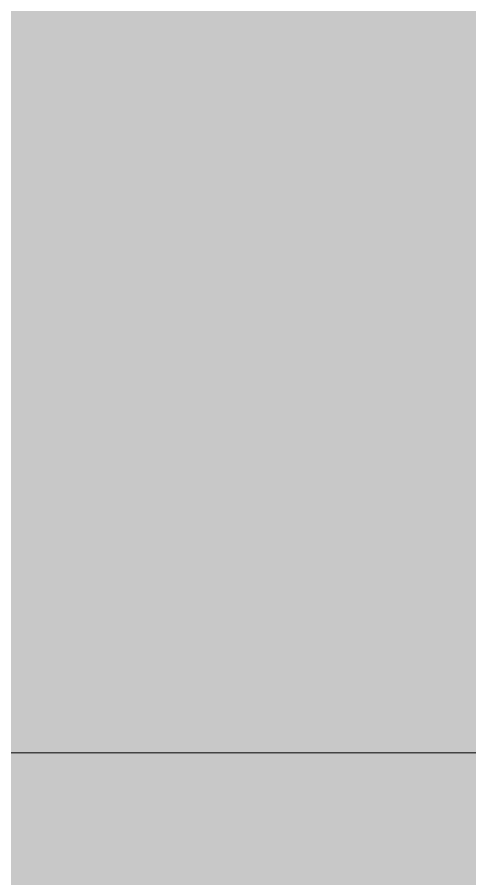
# Model space of a CAD drawing. Header units: inches. Extents: x -4061 to -1937, y 9836 to 11171.
# Drawn here: x -3118.6356 to -3118.5878, y 10361.1761 to 10361.2669 of the extents above; entities that cross this region are included whole.
import ezdxf

# ---------------------------------------------------------------- set-up
doc = ezdxf.new("R2010")
doc.units = ezdxf.units.IN
doc.header["$MEASUREMENT"] = 0
for name, color, linetype, lineweight in [('I-WALL', 2, 'Continuous', 18), ('I-WALL-1', 2, 'Continuous', 5), ('S-BEAM', 12, 'Continuous', 9)]:
    doc.layers.add(name, color=color, linetype=linetype, lineweight=lineweight)

# ---------------------------------------------------------------- blocks, each defined once
blk = doc.blocks.new('Dimension Lumber - 2x10-V91-ENLARGED RCP - 1ST FLOOR PLAN - WEST')
at = {"layer": 'S-BEAM'}
h = blk.add_hatch(color=256, dxfattribs=at)
h.paths.add_polyline_path([(-44.125, 0.75), (-44.125, -0.75), (-12.811859, -0.75), (-12.811859, 0.75), (-26.752806, 0.75)], flags=0)
h.paths.add_polyline_path([(-10.436859, 0.75), (-10.436859, -0.75), (-8.683848, -0.75), (-8.683848, 0.75)], flags=0)
h.paths.add_polyline_path([(-6.308848, -0.75), (-4.441207, -0.75), (-4.441207, 0.75), (-6.308848, 0.75)], flags=0)
h.paths.add_polyline_path([(-2.066207, 0.75), (-2.066207, -0.75), (44.125, -0.75), (44.125, 0.75), (29.624417, 0.75)], flags=0)

msp = doc.modelspace()

# ---------------------------------------------------------------- hatches: boundary and pattern name
at = {"layer": 'I-WALL-1'}
msp.add_hatch(color=256, dxfattribs=at).paths.add_polyline_path([(-3100.338022, 10355.189396), (-3095.123737, 10355.189396), (-3095.123737, 10357.126896), (-3095.748737, 10357.126896), (-3095.748737, 10359.001896), (-3095.123737, 10359.001896), (-3095.123737, 10360.939396), (-3093.123737, 10360.939396), (-3093.123737, 10361.189396), (-3133.123737, 10361.189396), (-3133.123737, 10360.939396), (-3131.123737, 10360.939396), (-3131.123737, 10359.001896), (-3130.498737, 10359.001896), (-3130.498737, 10357.126896), (-3131.123737, 10357.126896), (-3131.123737, 10355.189396), (-3104.994924, 10355.189396)], flags=0)

# ---------------------------------------------------------------- linework, layer by layer
at = {"layer": 'I-WALL'}
msp.add_line((-3093.123737, 10361.189396), (-3133.123737, 10361.189396), dxfattribs=at)

# ---------------------------------------------------------------- block references
at = {"layer": 'S-BEAM', "rotation": 90.00000000000044}
msp.add_blockref('Dimension Lumber - 2x10-V91-ENLARGED RCP - 1ST FLOOR PLAN - WEST', (-3117.904987, 10405.314396), dxfattribs=at)

doc.saveas('drawing.dxf')
